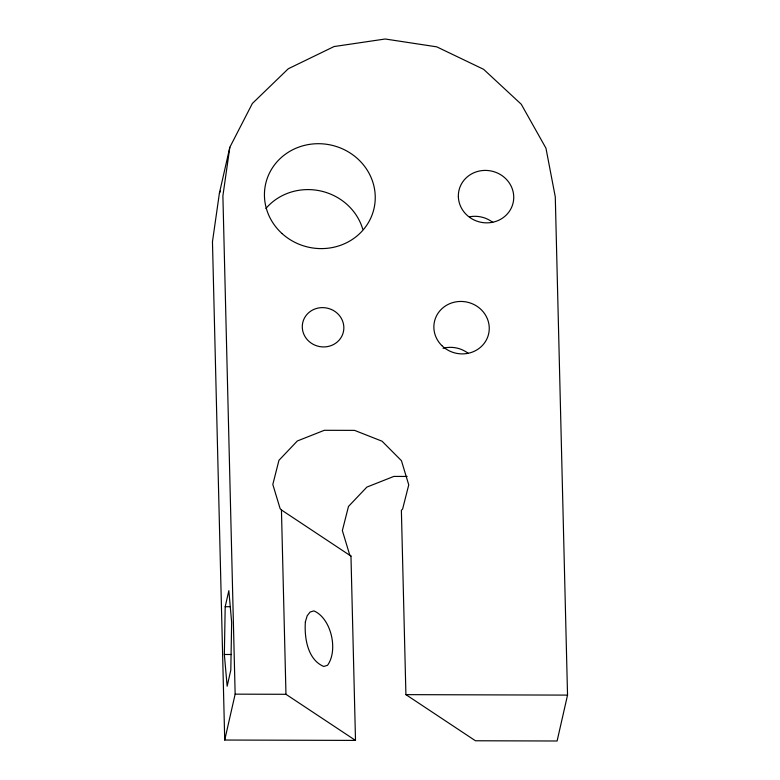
<?xml version="1.0" encoding="UTF-8"?>
<svg xmlns="http://www.w3.org/2000/svg" width="780" height="780" viewBox="0 0 780 780"><rect width="100%" height="100%" fill="white"/><g stroke="black" fill="none" stroke-linecap="round" stroke-linejoin="round"><path stroke-width="1.17" d="M224.347 654.478L225.196 606.703L228.842 590.645L231.65 622.352L230.802 670.127L227.155 686.195L224.347 654.478L231.514 654.498M350.971 556.091L281.444 509.974L280.137 508.667L272.815 484.468L278.947 460.307L297.336 440.973L324.324 430.297L354.569 430.385L382.083 441.217L401.427 460.668L408.749 484.868L402.616 509.028L401.378 510.325L405.912 694.639L475.449 740.766L557.105 741L567.538 695.107L555.282 196.833L545.951 148.18L521.264 104.257L483.639 69.332L436.761 46.849L385.213 39L334.045 46.556L288.269 68.767L252.359 103.477L229.827 147.274L219.404 193.157L212.462 241.761L224.718 740.035L355.505 740.415L350.971 556.091L349.674 554.794L342.352 530.595L348.485 506.434L366.873 487.09L393.861 476.414L407.17 476.453M229.827 147.274L222.895 195.868L235.15 694.151L224.718 740.035M219.404 193.157L220.506 191.022M225.196 606.703L229.973 606.713M235.15 694.151L285.968 694.298L355.505 740.415M405.912 694.639L567.538 695.107M281.444 509.974L285.968 694.298M331.471 309.504A20.845 19.607 12.8 0 1 343.834 328.575A20.845 19.607 12.8 0 1 329.94 346.008A20.826 19.598 12.8 0 1 317.109 345.959A20.845 19.607 12.8 0 1 302.357 328.448A20.845 19.607 12.8 0 1 313.774 309.445A20.826 19.598 12.8 0 1 331.471 309.533M265.902 208.484A55.565 52.289 12.8 0 1 320.239 190.886A55.565 52.289 12.8 0 1 362.749 229.154M468.293 353.408A27.797 26.159 12.8 0 0 465.436 351.458A27.778 26.14 12.8 0 0 443.06 348.29M469.784 216.743A27.758 26.12 12.8 0 1 483.551 217.601A27.7 26.062 12.8 0 1 492.765 222.368M305.38 621.806C304.239 637.601 307.495 659.578 323.719 666.471L327.502 665.32C338.452 650.344 331.276 618.345 313.892 610.886L310.108 612.037L307.174 615.8L305.38 621.806M281.999 233.512A55.565 52.289 12.8 0 0 373.815 209.352A55.565 52.289 12.8 0 0 303.703 145.587A55.565 52.289 12.8 0 0 281.999 233.512M441.811 345.569A27.778 26.14 12.8 0 0 479.71 347.929A27.797 26.159 12.8 0 0 478.725 307.515A27.778 26.14 12.8 0 0 440.934 309.67A27.778 26.14 12.8 0 0 441.811 345.569M458.357 196.57A27.758 26.12 12.8 0 0 495.202 221.598A27.7 26.062 12.8 0 0 501.423 218.819A27.797 26.159 12.8 0 0 503.197 176.465A27.7 26.062 12.8 0 0 493.974 171.717A27.758 26.12 12.8 0 0 458.357 196.57"/></g></svg>
